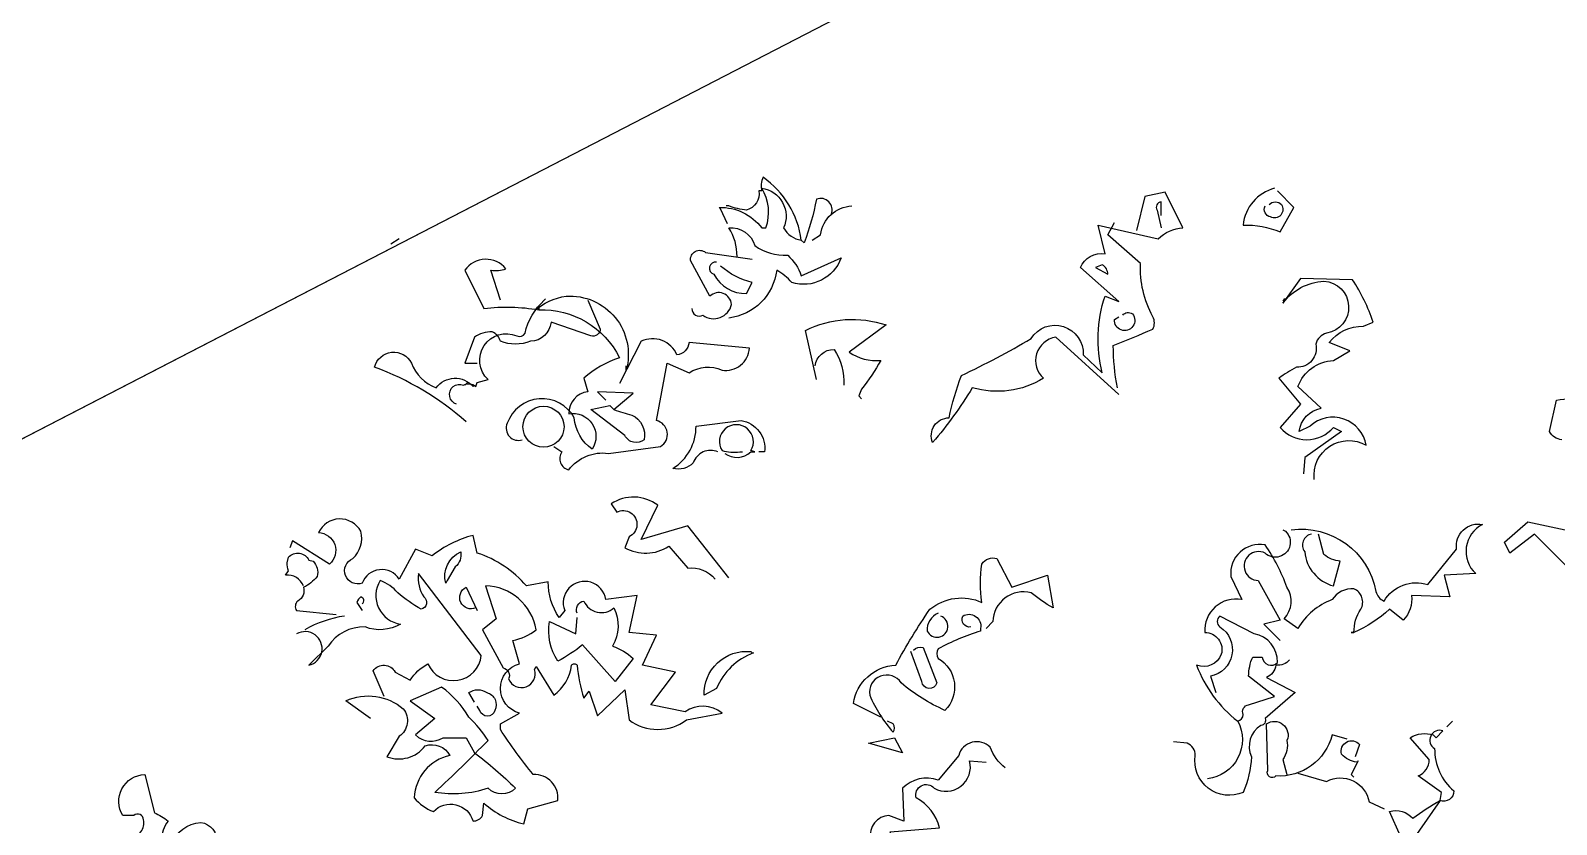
# Model space of a CAD drawing. Header units: metres. Extents: x 368 to 3789, y -155 to 1148.
# Drawn here: x 847.57 to 858.45, y 554.03 to 559.69 of the extents above; entities that cross this region are included whole.
import ezdxf

# ---------------------------------------------------------------- set-up
doc = ezdxf.new("R2010")
doc.units = ezdxf.units.M

# ---------------------------------------------------------------- blocks, each defined once
blk = doc.blocks.new('A$C700F2951')
at = {"color": 74}
for points in [[(1008, 4453.3), (996.7, 4478.3), (994.5, 4480.5, -0.240921), (1064.7, 4446.5), (1071.5, 4446.5, 0.236053), (1064.7, 4512.3, -0.5), (1101, 4446.5, 0.236053), (1130.4, 4426.1, 0.211075), (1067, 4530.4, 0.162277), (1064.7, 4507.7), (1060.2, 4507.7, -0.383194), (1039.8, 4476, -0.056625), (1010.3, 4482.8), (1005.8, 4482.8)], [(1656.2, 4170.1), (1552, 4265.2, 0.636124), (1531.6, 4197.2, -0.212875), (1413.7, 4181.4, -0.040161), (1348, 4090.7, -0.538727), (1375.2, 4131.5, -0.038391), (1395.6, 4201.8, 0.023422), (1511.2, 4263, -0.778931), (1597.3, 4235.8), (1629, 4206.3, -0.14267), (1633.6, 4333.2), (1656.2, 4324.2), (1592.8, 4380.8, -0.349304), (1633.6, 4403.5), (1622.2, 4451.1), (1721.9, 4428.4, -0.186783), (1762.7, 4446.5), (1733.3, 4505.5), (1699.3, 4498.7), (1685.7, 4442)], [(1914.6, 4512.3, 0.315994), (1862.5, 4451.1, -0.114075), (1923.6, 4439.7), (1946.3, 4480.5), (1919.1, 4507.7)], [(1180.3, 4469.2, 0.651581), (1155.4, 4494.1, -0.045349), (1135, 4421.6), (1130.4, 4426.1)], [(1148.6, 4426.1), (1162.2, 4435.2, -0.365204), (1214.3, 4482.8)], [(1726.5, 4466.9), (1726.5, 4489.6, 0.535172), (1719.7, 4476), (1726.5, 4446.5)], [(1905.5, 4485.1, -0.449051), (1925.9, 4485.1, -0.780762), (1907.8, 4464.7, -0.5), (1898.7, 4482.8)], [(1654, 4181.4, -0.04158), (1647.2, 4251.6, 0.012192), (1712.9, 4278.8, 0.248367), (1712.9, 4299.2, -0.13884), (1692.5, 4387.6), (1638.1, 4435.2), (1649.4, 4455.6)], [(1023.9, 4399, 0.143021), (1010.3, 4446.5, -0.358047), (1053.4, 4417.1, 0.172546), (1107.8, 4401.2, -0.123093), (1130.4, 4367.2), (1196.2, 4396.7, -0.40274), (1114.6, 4355.9, 0.082748), (1089.6, 4376.3, -0.343094), (1010.3, 4297)], [(949.1, 4312.8, 0.566177), (967.3, 4301.5, 0.534058), (1014.8, 4319.6, 0.630219), (978.6, 4333.2), (946.9, 4392.2, -0.679398), (971.8, 4405.8), (1048.8, 4394.4)], [(631.8, 4326.4), (616, 4376.3, 0.123093), (640.9, 4378.6, 0.499542), (572.9, 4376.3), (604.6, 4312.8, -0.074951), (695.3, 4310.6, -0.294968), (829, 4231.2, 0.096375), (770.1, 4197.2), (776.9, 4174.6, 0.398468), (745.2, 4138.3, -0.659393), (783.7, 4079.4, -0.217575), (754.2, 4131.5, 0.649521), (643.2, 4122.5, 0.661377), (668.1, 4095.3)], [(989.9, 4389.9, 0.926025), (985.4, 4369.5, 0.286789), (1039.8, 4337.8), (1048.8, 4355.9, -0.120178), (996.7, 4383.1)], [(1617.7, 4380.8), (1638.1, 4369.5, 0.276978), (1629, 4385.4), (1617.7, 4380.8)], [(1980.3, 4029.5, -0.61586), (2066.4, 4086.2, 0.591492), (1973.5, 4117.9), (1955.4, 4108.9, -0.334061), (1991.6, 4147.4), (1953.1, 4183.6, -0.300079), (2012, 4226.7), (2039.2, 4242.6), (2005.2, 4256.2, -0.24559), (2061.9, 4283.4), (2077.8, 4290.2, 0.064346), (2043.8, 4360.4), (1957.6, 4362.7), (1928.2, 4321.9, -0.216293), (1996.2, 4358.2, -0.89946), (2000.7, 4272, 0.265564), (1982.6, 4253.9, -0.5), (1950.8, 4215.4, 0.034439), (1921.4, 4197.2), (1957.6, 4154.2), (1923.6, 4115.7, 0.461777), (2012, 4115.7), (2025.6, 4108.9), (1964.4, 4065.8), (1962.2, 4038.6)], [(559.3, 4154.2, -1.044418), (570.6, 4185.9, -0.323349), (591, 4183.6), (593.3, 4190.4), (611.4, 4195, -0.840088), (659, 4267.5, 0.4142), (672.6, 4272, -0.154678), (704.4, 4326.4), (706.6, 4328.7)], [(776.9, 4326.4), (797.3, 4278.8, -0.489075), (781.4, 4267.5), (715.7, 4290.2, -0.380188), (681.7, 4258.4, -0.181808), (631.8, 4258.4, 0.224854), (618.2, 4274.3, 0.162277), (588.8, 4265.2), (572.9, 4222.2), (593.3, 4222.2)], [(695.3, 4317.4), (695.3, 4310.6), (695.3, 4317.4), (688.5, 4308.3, -0.162277), (740.6, 4333.2, -0.516235), (840.3, 4210.8), (840.3, 4217.6)], [(1663, 4301.5, -0.442368), (1678.9, 4303.8, -1.516525), (1649.4, 4294.7), (1656.2, 4299.2)], [(1155.4, 4195), (1137.2, 4276.6, -0.198578), (1270.9, 4285.6), (1209.8, 4240.3, 0.173447), (1261.9, 4226.7, -0.044205), (1230.1, 4179.1), (1225.6, 4167.8), (1230.1, 4163.3)], [(720.2, 4083.9), (733.8, 4074.9, 0.54657), (745.2, 4045.4, -0.272095), (810.9, 4072.6), (897, 4083.9, 0.677032), (890.2, 4127), (908.3, 4222.2), (944.6, 4206.3, -0.248367), (999, 4210.8, 0.452606), (1044.3, 4247.1), (944.6, 4256.2, -0.333328), (924.2, 4235.8, 0.430618), (865.3, 4258.4), (829, 4188.2)], [(575.2, 4124.7, 0.094757), (423.3, 4215.4, -0.699951), (484.5, 4222.2, 0.222214), (525.3, 4181.4, -0.480621), (586.5, 4183.6), (588.8, 4185.9)], [(1153.1, 4217.6, -0.388977), (1184.8, 4244.8, -0.162277), (1200.7, 4185.9)], [(2397.3, 3886.8), (2345.2, 3938.9), (2304.4, 3907.2), (2295.3, 3925.3), (2333.9, 3959.3), (2460.8, 3932.1, 0.117401)], [(2390.5, 4095.3, -0.276978), (2370.1, 4108.9), (2381.4, 4161, -0.330963), (2463, 4124.7)], [(819.9, 4145.1, 0.021729), (849.4, 4136.1, -0.356949), (869.8, 4095.3, -0.482147), (838.1, 4102.1), (781.4, 4145.1), (813.1, 4151.9), (819.9, 4145.1)], [(992.2, 4074.9, 0.453766), (951.4, 4056.7, -0.265564), (917.4, 4047.7, 0.264557), (955.9, 4117.9), (1030.7, 4127, -0.415939), (1069.2, 4074.9), (1060.2, 4074.9)], [(1003.5, 4072.6, 0.366302), (1046.6, 4074.9), (1053.4, 4074.9), (1046.6, 4077.1, 1.810471), (999, 4077.1, 0.099014), (1028.4, 4074.9), (1033, 4074.9)], [(1010.3, 3866.4), (942.3, 3952.5), (865.3, 3929.8), (892.5, 3986.5, 0.323273), (815.4, 3988.7), (824.5, 3975.1, -1.034378), (844.9, 3934.4), (838.1, 3916.2, 0.280991), (910.6, 3918.5), (942.3, 3882.2, -0.26123), (987.7, 3864.1)], [(416.5, 3632.9), (375.7, 3662.4, -0.294098), (470.9, 3648.8, -0.441696), (464.1, 3603.5), (443.7, 3569.5, 0.332855), (507.2, 3587.6, -0.375732), (548, 3571.7, 0.339447), (489.1, 3501.5, 0.128281), (520.8, 3478.8, -0.578079), (586.5, 3463, 0.276978), (602.4, 3472), (604.6, 3492.4, 0.124008), (670.4, 3458.4), (677.2, 3483.4), (727, 3497, 0.463104), (686.2, 3540, -0.025284), (631.8, 3614.8), (631.8, 3623.9), (663.6, 3642, -0.779266), (663.6, 3723.6), (652.2, 3762.1, 0.118973), (690.8, 3780.2, 0.363647), (606.9, 3852.8), (625, 3798.4), (602.4, 3780.2), (636.4, 3716.8, -0.5), (645.4, 3698.7, 0.970154), (688.5, 3714.5), (690.8, 3719.1), (720.2, 3671.5, 0.208466), (749.7, 3721.3, -0.5), (758.8, 3721.3, 0.056854), (770.1, 3666.9), (779.1, 3678.3), (792.7, 3637.5), (838.1, 3680.5), (844.9, 3630.7, 0.333328), (940.1, 3630.7), (999, 3642, 0.334427), (937.8, 3644.3), (881.1, 3655.6), (921.9, 3710), (867.5, 3721.3), (890.2, 3771.2), (844.9, 3775.7), (858.5, 3836.9), (806.3, 3830.1, 1.125015), (738.4, 3812), (729.3, 3800.6, -0.162277), (711.2, 3859.6), (674.9, 3852.8, 0.14122), (593.3, 3907.2), (586.5, 3936.6, 0.106674), (518.5, 3902.6), (491.3, 3914), (464.1, 3864.1, 0.62291), (402.9, 3857.3, -0.972748), (387.1, 3898.1, 0.276978), (400.7, 3943.4, 0.613373), (330.4, 3941.2, -0.688248), (348.5, 3889), (287.4, 3927.6), (282.8, 3916.2)], [(1941.8, 3945.7, -0.4021), (2082.3, 3843.7, 0.236053), (2095.9, 3827.8, -0.350769), (2168.4, 3855), (2216, 3914, -0.513931), (2259.1, 3954.8, 0.519897), (2247.7, 3873.2), (2195.6, 3870.9), (2204.7, 3834.6), (2141.2, 3836.9, -0.233566), (2127.6, 3796.1), (2105, 3814.2, -0.081039), (2046, 3775.7), (2041.5, 3775.7), (2046, 3775.7, -0.147995), (2057.4, 3814.2, 0.442368), (2046, 3848.2, 0.265564), (2009.8, 3830.1, 0.169403), (1953.1, 3782.5), (1930.4, 3798.4, 0.349014), (1935, 3850.5, 0.066803), (1898.7, 3920.8, 0.501038), (1842.1, 3868.6), (1860.2, 3830.1, 0.492294), (1799, 3775.7, -0.5), (1826.2, 3739.4, -0.4142), (1785.4, 3721.3, 0.138321), (1853.4, 3628.4, -0.529709), (1803.5, 3533.2)], [(1928.2, 3945.7), (1932.7, 3943.4, -1.00415), (1898.7, 3907.2, 1.247116), (1887.4, 3861.8), (1923.6, 3796.1), (1896.5, 3789.3), (1923.6, 3762.1)], [(1975.8, 3938.9, 0.54657), (1964.4, 3909.4, 0.310577), (2012, 3852.8), (2023.4, 3893.6, -0.131805), (1996.2, 3904.9), (1987.1, 3938.9)], [(305.5, 3852.8, 0.326447), (276, 3870.9), (280.6, 3877.7, -0.099014), (278.3, 3891.3), (280.6, 3900.4, -0.522827), (314.6, 3895.8), (321.4, 3893.6, -0.276978), (328.1, 3868.6, -0.123093), (305.5, 3850.5, -0.350769), (296.4, 3827.8, 0.4142), (294.2, 3812), (359.9, 3805.2)], [(543.5, 3861.8), (541.2, 3857.3, -0.369919), (566.1, 3909.4, -0.265564), (557, 3884.5), (543.5, 3861.8)], [(1261.9, 3635.2), (1216.6, 3657.9, -0.357925), (1286.8, 3721.3, -0.02861), (1343.5, 3814.2, -0.284912), (1429.6, 3825.6, -0.072906), (1429.6, 3889, -0.350769), (1454.5, 3898.1), (1479.4, 3850.5), (1538.4, 3870.9), (1547.4, 3816.5, -0.042465), (1511.2, 3841.4, 0.482147), (1447.7, 3793.8), (1436.4, 3782.5)], [(439.2, 3669.2), (421.1, 3712.3, -0.563461), (457.3, 3710), (482.3, 3696.4, -0.132751), (511.7, 3723.6, 0.770752), (600.1, 3737.2), (495.9, 3873.2, 0.176163), (504.9, 3834.6, -0.659393), (500.4, 3814.2, -0.051254), (461.9, 3841.4, 0.123093), (432.4, 3861.8, 0.535172), (466.4, 3789.3, -0.225418), (407.5, 3784.8, 0.260452), (346.3, 3753), (314.6, 3721.3, 1.152542), (294.2, 3773.4)], [(591, 3816.5, -1), (575.2, 3850.5), (593.3, 3812)], [(402.9, 3823.3, 0.618027), (400.7, 3834.6, 0.162277), (393.9, 3825.6), (402.9, 3812)], [(758.8, 3807.4, -0.480621), (770.1, 3827.8, 0.516449), (819.9, 3816.5, -0.249695), (817.7, 3753, -0.105927), (851.7, 3732.6), (822.2, 3694.1), (767.8, 3755.3, -0.054871), (727, 3728.1, -0.192581), (713.4, 3793.8), (756.5, 3773.4), (758.8, 3800.6)], [(373.5, 3802.9, 0.093063), (307.8, 3780.2)], [(1411.5, 3784.8, -0.618027), (1397.9, 3802.9, -0.649872), (1427.3, 3782.5), (1427.3, 3778, 0.048447), (1357.1, 3748.5, 0.291199), (1357.1, 3732.6, -0.493149), (1368.4, 3646.5, -0.073044), (1295.9, 3691.9, 0.819794), (1243.7, 3671.5, 0.07692), (1282.3, 3610.3, 0.333328), (1282.3, 3623.9), (1273.2, 3628.4)], [(1357.1, 3807.4, 0.326447), (1338.9, 3778, 1.475342), (1361.6, 3802.9)], [(1853.4, 3628.4, 0.333328), (1862.5, 3639.7, -0.5), (1871.5, 3655.6), (1914.6, 3669.2), (1871.5, 3703.2, -0.099014), (1878.3, 3734.9), (1894.2, 3734.9, 0.663971), (1919.1, 3725.9, 0.376755), (1880.6, 3773.4), (1823.9, 3802.9, 0.5), (1823.9, 3784.8, -0.682281), (1808.1, 3703.2), (1817.1, 3676)], [(1048.8, 3741.7), (1051.1, 3741.7, 0.20787), (989.9, 3682.8), (969.5, 3671.5, -0.455139), (1046.6, 3744), (1048.8, 3741.7)], [(1316.3, 3746.2, -0.302765), (1332.1, 3750.8), (1354.8, 3691.9, -0.816528), (1329.9, 3694.1), (1311.7, 3744)], [(1939.5, 3730.4, -0.243835), (1916.8, 3721.3, -0.263626), (1901, 3700.9), (1948.6, 3676), (1898.7, 3632.9, -0.535172), (1891.9, 3621.6, 0.371796), (1876.1, 3569.5, -0.090164), (1862.5, 3510.5, -0.594772), (1783.1, 3571.7, 0.312363), (1769.5, 3592.1), (1746.9, 3594.4)], [(588.8, 3576.3, -0.033035), (656.8, 3517.3, -0.399994), (611.4, 3517.3, -0.122452), (523.1, 3510.5, 0.012192), (611.4, 3596.7, 0.056335), (579.7, 3635.2, 0.100357), (534.4, 3685.1), (482.3, 3662.4), (523.1, 3632.9), (491.3, 3605.7, 0.349121), (536.7, 3601.2), (575.2, 3601.2), (588.8, 3576.3)], [(588.8, 3660.1), (579.7, 3676, -0.309357), (609.2, 3676, -0.468369), (622.8, 3646.5, -0.763794), (597.8, 3646.5), (593.3, 3653.3)], [(2034.7, 3598.9), (2009.8, 3605.7, -0.35936), (1916.8, 3537.7, -0.872879), (1903.3, 3546.8), (1901, 3623.9, -0.762802), (1935, 3596.7, -0.205246), (1928.2, 3564.9), (1935, 3540)], [(1468.1, 3551.3, -0.140045), (1443.2, 3585.3, 0.57489), (1391.1, 3571.7), (1357.1, 3530.9, 0.29335), (1298.1, 3517.3), (1300.4, 3463), (1275.5, 3472, 0.477875), (1246, 3433.5, -0.21463), (1239.2, 3385.9, -0.178345), (1203, 3324.7), (1198.4, 3315.6, 0.217789), (1257.3, 3345.1), (1243.7, 3392.7), (1291.3, 3390.4), (1277.7, 3444.8), (1359.3, 3451.6, 0.213028), (1320.8, 3501.5, -0.817993), (1350.3, 3517.3, 0.658905), (1409.2, 3562.7), (1436.4, 3560.4)], [(2123.1, 3438), (2105, 3478.8, -0.286789), (2143.5, 3467.5, -0.035156), (2188.8, 3497), (2191.1, 3510.5), (2152.5, 3537.7, 0.308105), (2170.7, 3564.9), (2138.9, 3601.2, -0.220123), (2177.5, 3605.7), (2182, 3601.2), (2193.3, 3612.5, 0.907883), (2179.7, 3583.1, 0.222046), (2211.5, 3512.8, -0.523941), (2188.8, 3497), (2111.8, 3385.9, -0.099014)], [(2050.6, 3560.4, -0.178345), (2025.6, 3574, -0.817993), (2055.1, 3589.9), (2048.3, 3569.5)], [(17.7, 3435.8, 0.475967), (40.3, 3465.2, 0.663971), (24.5, 3472), (6.3, 3472, -0.578598), (42.6, 3540), (58.5, 3476.6, -0.062256), (81.1, 3463, 0.15036), (69.8, 3431.2)], [(85.7, 3424.4, -0.28447), (135.5, 3460.7, -0.892212), (133.2, 3397.2, 0.789642)], [(1953.1, 3542.3), (2000.7, 3528.7, -0.510468), (2071, 3494.7), (2095.9, 3483.4)]]:
    blk.add_lwpolyline(points, format="xyb", dxfattribs=at)
for points in [[(464.1, 4428.4), (450.5, 4419.3)], [(1928.2, 4326.4), (1930.4, 4324.2), (1930.4, 4328.7), (1935, 4328.7)], [(577.4, 4190.4), (572.9, 4185.9), (577.4, 4190.4)], [(819.9, 4145.1), (851.7, 4172.3), (792.7, 4174.6), (806.3, 4161)], [(2209.2, 3628.4), (2200.1, 3619.3)], [(1241.5, 3592.1), (1284.5, 3601.2), (1298.1, 3576.3), (1241.5, 3592.1)], [(2052.8, 3562.7), (2041.5, 3540), (2046, 3535.5)]]:
    blk.add_lwpolyline(points, dxfattribs=at)
blk.add_circle((703.2, 4116.8), 34, dxfattribs=at)

msp = doc.modelspace()

# ---------------------------------------------------------------- linework, layer by layer
msp.add_line((838.069, 551.903), (941.492, 605.363))
msp.add_polyline3d([(908.326, 557.791, 422.828), (897.056, 505.152, 845.657), (908.326, 557.791, 351.058), (888.027, 577.727, 0), (838.069, 551.903, 0)])

# ---------------------------------------------------------------- block references
at = {"xscale": 0.00430364964322203, "yscale": 0.00430364964322203, "zscale": 0.00430364964322203}
msp.add_blockref('A$C700F2951', (848.199, 539.15, 845.657), dxfattribs=at)

doc.saveas('drawing.dxf')
